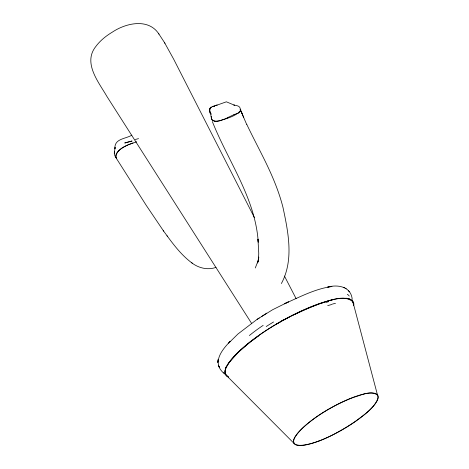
<?xml version="1.0" encoding="UTF-8"?>
<svg xmlns="http://www.w3.org/2000/svg" width="469" height="469" viewBox="0 0 469 469"><rect width="100%" height="100%" fill="white"/><g stroke="black" fill="none" stroke-linecap="round" stroke-linejoin="round"><path stroke-width="0.7" d="M211.238 116.341L211.367 118.423L211.935 119.677A16.403 6.349 -18.1 0 0 212.252 120.046L214.485 121.125M353.444 305.325C353.802 302.464 351.814 299.679 349.042 298.97M131.836 135.178C125.27 139.152 114.213 138.425 114.887 148.855L115.116 147.372L114.295 153.304L114.928 156.089M114.477 151.61L114.307 153.164L114.336 152.806M114.307 153.164L114.442 151.933M225.653 368.827C224.194 371.641 225.114 375.593 228.286 376.718M281.365 283.563C294.086 260.119 288.23 232.055 282.959 207.31C278.275 188.855 270.396 171.425 261.831 154.489C256.807 144.464 251.601 134.527 246.782 124.402C247.31 126.489 236.657 100.407 243.698 117.596M255.283 267.975L258.607 259.533L257.628 262.986L258.771 257.035L258.46 260.969L258.753 253.237L257.962 239.196L258.249 242.174C255.353 198.006 228.157 161.418 212.322 121.512M328.23 300.957L316.739 304.768A81.442 20.806 -29.8 0 0 302.241 310.777C279.618 321.171 257.874 334.08 239.565 351.088A80.158 20.478 -29.8 0 0 231.498 359.6C228.479 363.856 222.669 369.894 226.251 375.311L294.303 443.662L296.179 444.782L299.029 445.286A52.862 13.501 -29.8 0 0 304.885 444.917C320.075 442.161 333.922 434.71 347.013 426.825A53.542 13.677 -29.8 0 0 356.317 420.693C364.261 414.584 373.664 408.687 377.662 399.078A51.953 13.273 -29.8 0 0 377.217 394.921C370.246 390.097 361.019 395.379 353.808 397.272A53.554 13.677 -29.8 0 0 344.275 401.224C329.396 408.059 315.098 416.548 303.056 427.728A52.716 13.466 -29.8 0 0 297.751 433.327C295.769 436.129 291.947 440.098 294.303 443.662M226.932 366.09L227.782 364.642M240.316 111.223L240.761 109.975L240.017 108.99M229.939 361.517L238.639 351.979L251.794 340.652M239.87 111.728L238.885 112.548M352.225 299.445C351.17 286.717 338.126 284.237 327.696 287.069L331.946 286.495C315.068 288.804 299.738 297.053 284.314 303.818L288.458 301.866L272.571 309.757L257.135 319.342L238.006 333.951L228.684 343.085L230.197 341.385C220.072 351.686 211.302 364.519 225.97 374.942M261.825 316.358L266.761 313.122M257.135 319.342L259.275 317.959M275.643 324.554L280.474 321.804M283.675 320.034L289.953 316.675M226.568 118.118L223.948 119.437M291.525 315.866L294.679 314.294M227.547 117.643L233.855 114.712M127.808 144.985C123.699 146.879 113.123 152.513 116.494 158M128.471 144.698L133.061 142.957M215.564 105.648L226.38 101.814L234.518 105.22L233.855 105.062C236.177 105.56 239.559 105.625 240.28 108.456M237.126 113.504L234.758 114.354M215.781 105.554L217.129 105.033L212.686 106.539L214.655 106.035L212.967 106.451M318.791 303.976C329.32 301.057 342.37 294.286 352.336 301.198A79.003 20.179 -29.8 0 1 353.397 305.647M212.457 106.574L213.395 106.316M212.598 106.533L210.358 107.718L209.672 110.238L209.743 108.89L210.452 107.612L209.655 109.582L210.405 114.237M136.725 141.796C128.899 144.558 116.922 147.624 115.685 157.285L146.305 205.463L163.622 231.111M216.039 267.359C207.685 270.425 198.235 268.022 191.434 262.57M221.462 120.357L217.041 121.207A5.898 2.116 -12.1 0 1 215.377 121.207M330.786 300.26L334.473 299.351M344.897 287.837L343.466 287.309M116.57 158.024L115.685 157.285M345.917 288.365L346.192 288.535M192.296 263.232C180.407 254.55 171.824 242.309 163.23 230.56M226.251 375.311L227.483 376.285M223.684 372.667L224.282 373.26M158.979 34.131C148.556 17.904 126.038 23.01 112.537 32.003C106.187 35.796 100.237 40.516 95.817 46.49C82.62 63.016 98.807 82.286 107.002 96.591L251.49 323.217M240.251 109.16L241.981 113.375M167.005 235.778L167.421 236.358M349.299 291.853L348.49 290.639M164.437 42.474L173.665 59.158L254.397 217.557M158.452 33.334L164.971 43.289M284.443 276.042L296.156 298.712M353.057 302.476L377.692 395.766M210.264 113.621L210.364 114.014L210.282 113.668M240.667 109.658L240.767 110.221C236.001 116.365 227.137 118.229 220.02 120.726C217.036 121.565 211.806 121.946 211.243 117.848M211.103 116.904L210.874 115.075M228.69 377.176A73.457 18.766 -29.8 0 1 279.096 322.514A73.457 18.766 -29.8 0 1 353.843 304.827M345.964 298.202A70.286 17.746 -29.4 0 1 349.159 298.894M347.336 294.327A67.929 18.69 -33.2 0 1 349.241 296.056M332.533 304.023A64.142 15.219 -27.3 0 1 335.47 303.355M327.702 305.647A60.97 13.789 -27 0 1 331.999 304.434M326.137 302.399A85.282 13.642 -24.1 0 1 328.663 301.678M294.608 314.523A82.421 19.903 -29.4 0 1 318.551 304.258M280.409 321.564A84.244 11.573 -29.4 0 1 283.675 319.758M266.216 326.553A60.167 20.038 -29.4 0 1 273.574 321.98M249.367 335.546A66.111 21.984 -29 0 1 263.179 325.369M252.316 340.594A70.438 16.884 -30.2 0 1 258.753 335.833M227.623 364.706A75.673 18.848 -30.6 0 1 229.763 361.593M225.249 369.027A76.283 19.165 -30.4 0 1 226.41 366.33M135.207 139.545A60.507 22.553 -34.2 0 1 138.543 138.631M211.161 114.536A19.217 0.844 86.2 0 1 211.038 113.428M215.277 121.283A6.543 2.503 -13.7 0 1 214.415 121.166M223.807 119.249A13.853 9.913 -9.5 0 1 221.374 120.14M226.615 118.37A29.477 21.246 -48.8 0 1 227.588 117.895M233.861 114.776A20.689 15.583 -64 0 1 234.764 114.413M239.096 112.671A12.393 7.692 14.7 0 1 237.367 113.709M240.462 111.212A9.925 3.676 -14.2 0 1 240.046 111.722M217.833 361.957L217.792 362.431L218.126 359.588L217.833 361.957M210.522 107.553L210.821 107.307L210.522 107.553M211.027 107.172L210.704 107.407L211.027 107.172M125.176 142.846L124.766 142.986L132.07 141.005L125.176 142.846M219.51 367.602L218.366 365.275L219.51 367.602M210.089 112.812L210.001 112.402L210.089 112.812M209.854 111.64L209.737 110.825L209.842 111.599M318.961 441.001A48.301 12.335 -29.8 0 0 377.95 395.625A48.301 12.335 -29.8 0 0 310.648 421.162A48.301 12.335 -29.8 0 0 318.961 441.001"/></g></svg>
